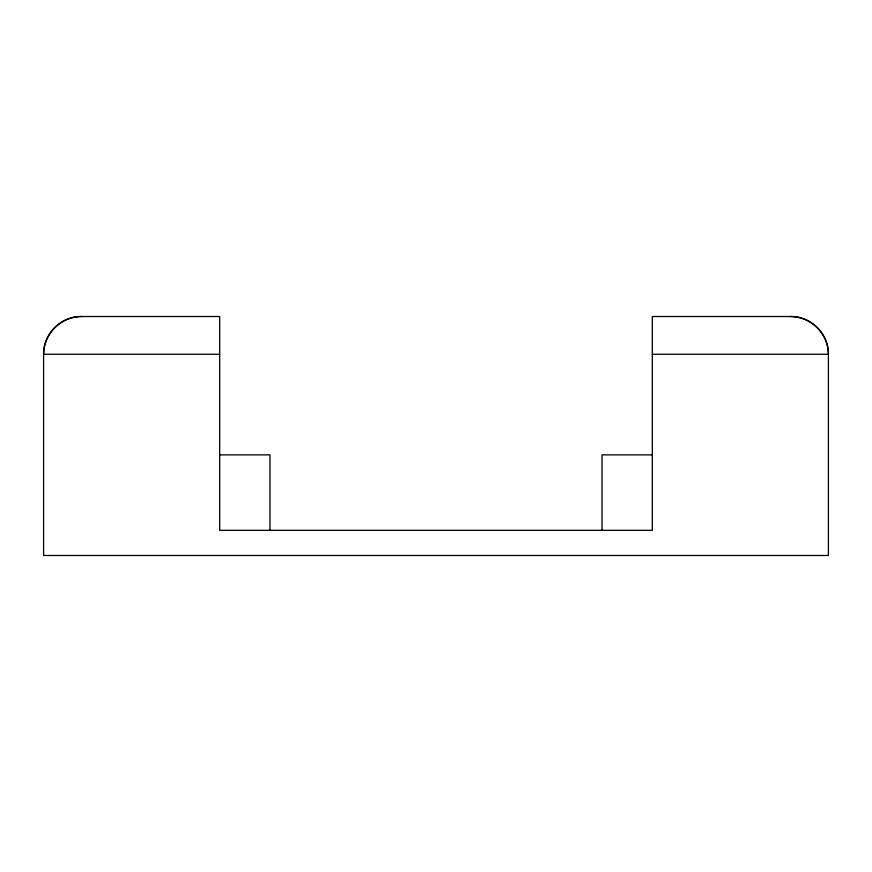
<?xml version="1.0" encoding="UTF-8"?>
<svg xmlns="http://www.w3.org/2000/svg" width="872" height="872" viewBox="0 0 872 872"><rect width="100%" height="100%" fill="white"/><g stroke="black" fill="none" stroke-linecap="round" stroke-linejoin="round"><path stroke-width="1.31" d="M81.336 316.514C61.138 316.394 43.469 334.052 43.6 354.25L43.6 555.486L828.4 555.486L828.4 354.25C828.531 334.052 810.862 316.394 790.664 316.514L652.321 316.514L652.321 530.329L219.679 530.329L219.679 316.514L81.336 316.514A37.736 37.736 0 0 0 43.6 354.25L219.679 354.25M652.321 354.25L828.4 354.25A37.736 37.736 0 0 0 790.664 316.514M219.679 454.868L269.982 454.868L269.982 530.329M652.321 454.868L602.018 454.868L602.018 530.329"/></g></svg>
